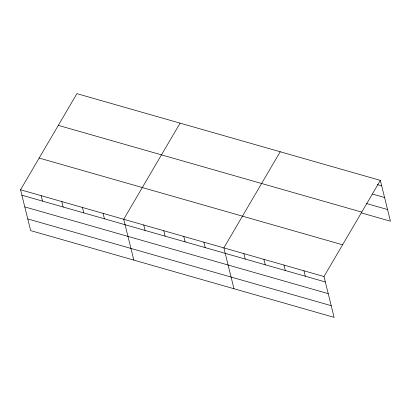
<?xml version="1.0" encoding="UTF-8"?>
<svg xmlns="http://www.w3.org/2000/svg" width="411" height="411" viewBox="0 0 411 411"><rect width="100%" height="100%" fill="white"/><g stroke="black" fill="none" stroke-linecap="round" stroke-linejoin="round"><path stroke-width="0.62" d="M380.345 180.383L323.991 276.516L334.097 317.354L30.655 230.617L20.55 189.779L76.903 93.646L380.345 180.383L390.45 221.221L361.32 212.893M180.075 123.136L123.721 219.269L133.827 260.106M280.21 151.762L223.856 247.895L233.962 288.728M377.442 184.611L381.691 185.829M372.443 194.038L384.583 197.506M366.319 203.471L387.558 209.543M58.305 125.37L361.747 212.107M39.148 158.055L342.589 244.792M20.55 189.779L323.991 276.516M21.896 195.22L325.337 281.956M24.788 206.903L328.23 293.639M27.768 218.935L331.204 305.671M303.965 270.792L305.311 276.233M283.939 265.064L285.285 270.51M263.908 259.341L265.259 264.787M243.882 253.618L245.228 259.058M203.83 242.166L205.176 247.612M183.799 236.443L185.15 241.884M163.773 230.72L165.119 236.161M143.747 224.992L145.093 230.437M103.084 213.371L104.435 218.816M82.452 207.473L83.798 212.919M61.82 201.575L63.166 207.021M41.182 195.677L42.533 201.123"/></g></svg>
